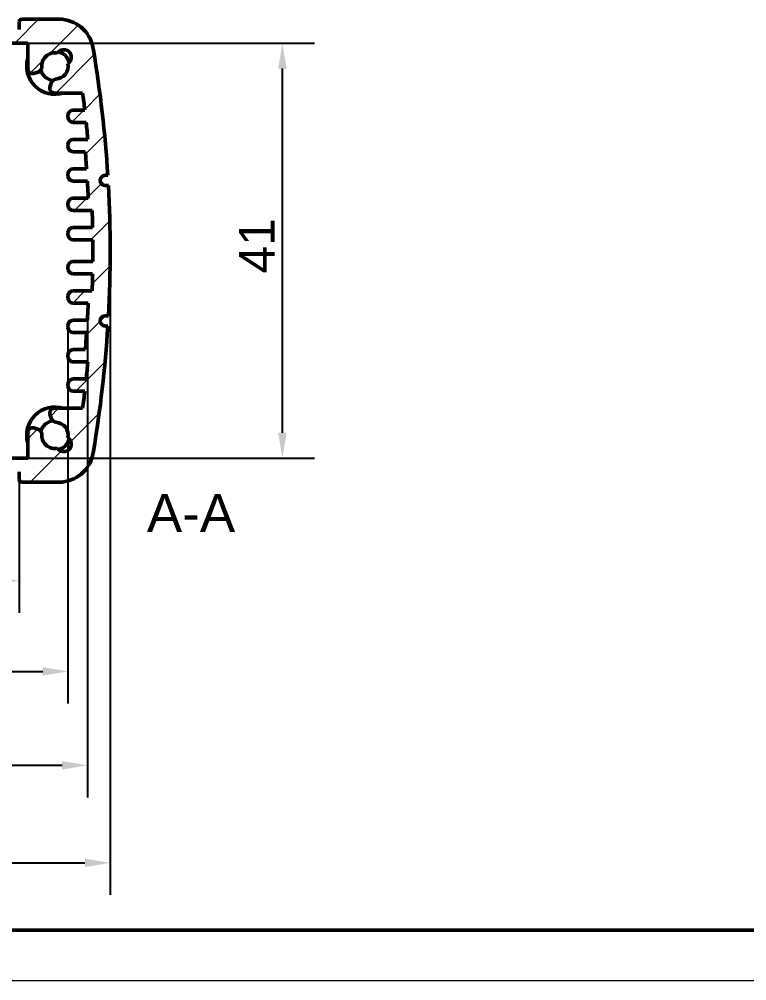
# Model space of a CAD drawing. Header units: millimetres. Extents: x 0 to 420, y 0 to 297.
# Drawn here: x 124.5 to 196.5, y 0 to 95 of the extents above; entities that cross this region are included whole.
import ezdxf

# ---------------------------------------------------------------- set-up
doc = ezdxf.new("R2010")
doc.units = ezdxf.units.MM
doc.layers.get('0').update_dxf_attribs({"lineweight": 25})
for name, color, linetype, lineweight in [('Geometria schizzo(ISO)', 7, 'Continuous', 50), ('Quote(ISO)', 7, 'Continuous', 25), ('Simboli(ISO)', 7, 'Continuous', 25), ('Spigoli visibili(ISO)', 7, 'Continuous', 50), ('Tratteggio', 3, 'Continuous', 9)]:
    doc.layers.add(name, color=color, linetype=linetype, lineweight=lineweight)
doc.styles.add('DEFAULT-ISO~0', font='ARIAL.TTF')
doc.styles.add('Tabella-ISOTesto caratteri grandi', font='ARIAL.TTF')
doc.dimstyles.new('DEFAULT-ISO-Metodo 1b', dxfattribs={"dimtxt": 3.5, "dimasz": 2.5, "dimexe": 3.175, "dimexo": 0, "dimgap": 0.762, "dimtad": 1, "dimtoh": 1, "dimrnd": 1e-08, "dimtxsty": 'DEFAULT-ISO~0', "dimcen": 0.09, "dimdle": 10, "dimclrd": 2, "dimclre": 2, "dimclrt": 6, "dimazin": 2, "dimtfac": 0.7142857142857143, "dimtmove": 0, "dimatfit": 3, "dimfxl": 0, "dimtolj": 1, "dimlwd": 25, "dimlwe": 25, "dimarcsym": 0})

# ---------------------------------------------------------------- blocks, each defined once
blk = doc.blocks.new('*D12')
at = {"layer": 'Defpoints', "color": 0, "linetype": 'Continuous'}
for p in [(29.869918225641, 65.27069858763417), (131.2677304963117, 65.27069858763414), (131.2677304963117, 21.29152021403229)]:
    blk.add_point(p, dxfattribs=at)
at = {"layer": 'Quote(ISO)', "color": 2, "linetype": 'Continuous', "lineweight": 25}
for p, q in [((29.869918225641, 65.27069858763417), (29.869918225641, 18.11652021403229)), ((131.2677304963117, 65.27069858763414), (131.2677304963117, 18.11652021403229)), ((32.369918225641, 21.29152021403229), (128.7677304963117, 21.29152021403229))]:
    blk.add_line(p, q, dxfattribs=at)
at = {"layer": 'Quote(ISO)', "color": 2, "linetype": 'Continuous'}
for points in [[(32.369918225641, 21.70818688069896), (32.369918225641, 20.87485354736562), (29.869918225641, 21.29152021403229)], [(128.7677304963117, 21.70818688069896), (128.7677304963117, 20.87485354736562), (131.2677304963117, 21.29152021403229)]]:
    blk.add_solid(points, dxfattribs=at)
at = {"layer": 'Quote(ISO)', "color": 6, "linetype": 'Continuous', "lineweight": 25, "insert": (74.835365970799, 26.26020507078536), "char_height": 3.5, "attachment_point": 1, "style": 'DEFAULT-ISO~0'}
blk.add_mtext('\\A1;101,4', dxfattribs=at)
blk = doc.blocks.new('*D13')
at = {"layer": 'Defpoints', "color": 0, "linetype": 'Continuous'}
for p in [(27.61838892391161, 72.15091791852721), (133.5192597980411, 72.15091791852718), (133.5192597980411, 11.65336165623657)]:
    blk.add_point(p, dxfattribs=at)
at = {"layer": 'Quote(ISO)', "color": 2, "linetype": 'Continuous', "lineweight": 25}
for p, q in [((27.61838892391161, 72.15091791852721), (27.61838892391161, 8.478361656236572)), ((133.5192597980411, 72.15091791852718), (133.5192597980411, 8.478361656236572)), ((30.11838892391161, 11.65336165623657), (131.0192597980411, 11.65336165623657))]:
    blk.add_line(p, q, dxfattribs=at)
at = {"layer": 'Quote(ISO)', "color": 2, "linetype": 'Continuous'}
for points in [[(30.11838892391161, 12.07002832290324), (30.11838892391161, 11.2366949895699), (27.61838892391161, 11.65336165623657)], [(131.0192597980411, 12.07002832290324), (131.0192597980411, 11.2366949895699), (133.5192597980411, 11.65336165623657)]]:
    blk.add_solid(points, dxfattribs=at)
at = {"layer": 'Quote(ISO)', "color": 6, "linetype": 'Continuous', "lineweight": 25, "insert": (76.86827865838427, 15.98937257028841), "char_height": 3.5, "attachment_point": 1, "style": 'DEFAULT-ISO~0'}
blk.add_mtext('\\A1;106', dxfattribs=at)
blk = doc.blocks.new('*D14')
at = {"layer": 'Defpoints', "color": 0, "linetype": 'Continuous'}
for p in [(31.78333689448501, 64.57069858763424), (129.3543118274677, 64.5706985876342), (129.3543118274677, 30.57069858763424)]:
    blk.add_point(p, dxfattribs=at)
at = {"layer": 'Quote(ISO)', "color": 2, "linetype": 'Continuous', "lineweight": 25}
for p, q in [((31.78333689448501, 64.57069858763424), (31.78333689448501, 27.39569858763424)), ((129.3543118274677, 64.5706985876342), (129.3543118274677, 27.39569858763424)), ((34.283336894485, 30.57069858763424), (126.8543118274677, 30.57069858763424))]:
    blk.add_line(p, q, dxfattribs=at)
at = {"layer": 'Quote(ISO)', "color": 2, "linetype": 'Continuous'}
for points in [[(34.283336894485, 30.9873652543009), (34.283336894485, 30.15403192096757), (31.78333689448501, 30.57069858763424)], [(126.8543118274677, 30.9873652543009), (126.8543118274677, 30.15403192096757), (129.3543118274677, 30.57069858763424)]]:
    blk.add_solid(points, dxfattribs=at)
at = {"layer": 'Quote(ISO)', "color": 6, "linetype": 'Continuous', "lineweight": 25, "insert": (74.66346965429149, 35.5393834443873), "char_height": 3.5, "attachment_point": 1, "style": 'DEFAULT-ISO~0'}
blk.add_mtext('\\A1;97,57', dxfattribs=at)
blk = doc.blocks.new('*D15')
at = {"layer": 'Defpoints', "color": 0, "linetype": 'Continuous'}
for p in [(36.60513067831259, 49.53041791852744), (124.5325180436401, 49.53041791852741), (124.5325180436401, 39.53041791852744)]:
    blk.add_point(p, dxfattribs=at)
at = {"layer": 'Quote(ISO)', "color": 2, "linetype": 'Continuous', "lineweight": 25}
for p, q in [((36.60513067831259, 49.53041791852744), (36.60513067831259, 36.35541791852744)), ((124.5325180436401, 49.53041791852741), (124.5325180436401, 36.35541791852744)), ((39.10513067831259, 39.53041791852744), (122.0325180436401, 39.53041791852744))]:
    blk.add_line(p, q, dxfattribs=at)
at = {"layer": 'Quote(ISO)', "color": 2, "linetype": 'Continuous'}
for points in [[(39.10513067831259, 39.9470845851941), (39.10513067831259, 39.11375125186078), (36.60513067831259, 39.53041791852744)], [(122.0325180436401, 39.9470845851941), (122.0325180436401, 39.11375125186078), (124.5325180436401, 39.53041791852744)]]:
    blk.add_solid(points, dxfattribs=at)
at = {"layer": 'Quote(ISO)', "color": 6, "linetype": 'Continuous', "lineweight": 25, "insert": (74.66108220545111, 44.49910277528051), "char_height": 3.5, "attachment_point": 1, "style": 'DEFAULT-ISO~0'}
blk.add_mtext('\\A1;87,93', dxfattribs=at)
blk = doc.blocks.new('*D18')
at = {"layer": 'Defpoints', "color": 0, "linetype": 'Continuous'}
for p in [(125.3859050355717, 92.65152758396863), (150.5525595457821, 92.65152758396863), (125.3859050355717, 51.65030825308575)]:
    blk.add_point(p, dxfattribs=at)
at = {"layer": 'Quote(ISO)', "color": 2, "linetype": 'Continuous', "lineweight": 25}
for p, q in [((125.3859050355717, 92.65152758396863), (153.7275595457822, 92.65152758396863)), ((150.5525595457821, 54.15030825308575), (150.5525595457821, 90.15152758396863)), ((125.3859050355717, 51.65030825308575), (153.7275595457821, 51.65030825308575))]:
    blk.add_line(p, q, dxfattribs=at)
at = {"layer": 'Quote(ISO)', "color": 2, "linetype": 'Continuous'}
for points in [[(150.1358928791155, 90.15152758396863), (150.9692262124488, 90.15152758396863), (150.5525595457821, 92.65152758396863)], [(150.1358928791155, 54.15030825308575), (150.9692262124488, 54.15030825308575), (150.5525595457821, 51.65030825308575)]]:
    blk.add_solid(points, dxfattribs=at)
at = {"layer": 'Quote(ISO)', "color": 6, "linetype": 'Continuous', "lineweight": 25, "insert": (146.2762348527398, 69.91149090624884), "char_height": 3.5, "attachment_point": 1, "rotation": 90, "style": 'DEFAULT-ISO~0'}
blk.add_mtext('\\A1;41', dxfattribs=at)
blk = doc.blocks.new('Bordi A3')
at = {"layer": 'Geometria schizzo(ISO)'}
blk.add_line((414.9999999999999, 5), (4.999999999999929, 5.00000000000005), dxfattribs=at)
at = {"layer": 'Geometria schizzo(ISO)', "color": 4, "lineweight": 18, "true_color": 0x00ffff}
blk.add_line((420, 0), (0, 0), dxfattribs=at)

msp = doc.modelspace()

# ---------------------------------------------------------------- hatches: boundary and pattern name
at = {"layer": 'Tratteggio'}
h = msp.add_hatch(dxfattribs=at)
h.set_pattern_fill('ANSI31', color=256, scale=25.4, style=0)
h.set_pattern_definition([(45, (0, 0), (-2.245064030267288, 2.245064030267288), [])])
edge = h.paths.add_edge_path()
edge.add_ellipse((128.4283275412144, 91.57010751340395), major_axis=(3.44181859459857, 0.396567401553802), ratio=1, start_angle=9.180177363315574e-15, end_angle=77.69150568601451)
edge.add_ellipse((128.6059040652969, 91.52141791852617), major_axis=(0.1686820664888877, 3.495932831226952), ratio=1, start_angle=0, end_angle=2.762433106702122)
edge.add_line((128.6059040652969, 95.02141791852696), (124.7825180436401, 95.02141791852696))
edge.add_ellipse((124.7825180436401, 94.77141791852699), major_axis=(1.77635683940025e-14, 0.2499999999999871), ratio=1, start_angle=0, end_angle=90.00000000000713)
edge.add_line((124.5325180436401, 94.77141791852696), (124.53251804364, 94.02141791852675))
edge.add_line((124.53251804364, 94.02141791852674), (36.6051306783127, 94.02141791852674))
edge.add_line((36.60513067831269, 94.02141791852674), (36.60513067831258, 94.77141791852695))
edge.add_ellipse((36.35513067831258, 94.77141791852696), major_axis=(0.2500000000000013, 5.551115123125783e-16), ratio=1, start_angle=0, end_angle=89.9999999999999)
edge.add_line((36.35513067831258, 95.02141791852696), (32.53174465665579, 95.02141791852696))
edge.add_ellipse((32.53174465665579, 91.5214179185271), major_axis=(4.440892098500626e-15, 3.499999999999859), ratio=1, start_angle=7.269839271916901e-14, end_angle=2.762433106703224)
edge.add_ellipse((32.70932118073829, 91.57010751340397), major_axis=(-0.346258590571369, 3.44724323634916), ratio=1, start_angle=0, end_angle=77.69150568601513)
edge.add_ellipse((147.4960572340303, 72.15091791852615), major_axis=(-118.2285546478906, 19.81575699643163), ratio=1, start_angle=0, end_angle=5.953663014402186)
edge.add_line((27.84984282240739, 79.59663725508753), (28.09982917304721, 79.59663725508736))
edge.add_ellipse((28.09982917304708, 79.09663725508734), major_axis=(1.260103132949553e-13, 0.5000000000000004), ratio=1, start_angle=180.0000000000002, end_angle=360.0000000000002, ccw=False)
edge.add_line((28.09982917304696, 78.59663725508736), (27.79180475440816, 78.59663725508736))
edge.add_ellipse((147.4960572340277, 72.15091791852721), major_axis=(-119.7042524796196, 6.445719336560142), ratio=1, start_angle=0, end_angle=6.164462581580701)
edge.add_line((27.79180475440813, 65.70519858196707), (28.09982917304709, 65.70519858196704))
edge.add_ellipse((28.09982917304709, 65.20519858196705), major_axis=(-1.595945597898663e-15, 0.4999999999999982), ratio=1, start_angle=179.9999999999998, end_angle=359.9999999999998, ccw=False)
edge.add_line((28.09982917304709, 64.70519858196704), (27.84984282240741, 64.70519858196693))
edge.add_ellipse((147.4960572340193, 72.1509179185265), major_axis=(-119.6462144116119, -7.445719336559575), ratio=1, start_angle=0, end_angle=5.953663014402736)
edge.add_ellipse((32.70932118073827, 52.73172832365042), major_axis=(-3.441818594598545, -0.3965674015537779), ratio=1, start_angle=0, end_angle=77.69150568601539)
edge.add_ellipse((32.53174465665556, 52.78041791852216), major_axis=(-0.1686820664886458, -3.495932831220898), ratio=1, start_angle=0, end_angle=2.762433106706753)
edge.add_line((32.53174465665577, 49.28041791852745), (36.35513067831258, 49.28041791852743))
edge.add_ellipse((36.35513067831258, 49.53041791852744), major_axis=(1.221245327087672e-14, -0.2500000000000124), ratio=1, start_angle=0, end_angle=89.99999999999517)
edge.add_line((36.60513067831259, 49.53041791852744), (36.6051306783127, 50.28041791852765))
edge.add_line((36.60513067831269, 50.28041791852765), (124.53251804364, 50.28041791852762))
edge.add_line((124.53251804364, 50.28041791852761), (124.5325180436401, 49.5304179185274))
edge.add_ellipse((124.7825180436401, 49.53041791852741), major_axis=(-0.2500000000000036, 0), ratio=1, start_angle=0, end_angle=90)
edge.add_line((124.7825180436401, 49.28041791852741), (128.6059040652969, 49.28041791852741))
edge.add_ellipse((128.6059040652971, 52.78041791852246), major_axis=(-2.1316282072803e-13, -3.499999999995049), ratio=1, start_angle=0, end_angle=2.7624331067068)
edge.add_ellipse((128.4283275412145, 52.73172832365033), major_axis=(0.3462585905713134, -3.447243236349103), ratio=1, start_angle=0, end_angle=77.6915056860167)
edge.add_ellipse((13.64159148791853, 72.15091791852817), major_axis=(118.2285546478945, -19.8157569964316), ratio=1, start_angle=0, end_angle=5.953663014402003)
edge.add_line((133.2878058995453, 64.70519858196684), (133.0378195489055, 64.70519858196701))
edge.add_ellipse((133.0378195489056, 65.20519858196701), major_axis=(-1.06581410364015e-13, -0.5000000000000027), ratio=1, start_angle=180, end_angle=360, ccw=False)
edge.add_line((133.0378195489057, 65.70519858196703), (133.3458439675445, 65.70519858196701))
edge.add_ellipse((13.64159148792591, 72.15091791852717), major_axis=(119.7042524796186, -6.445719336560174), ratio=1, start_angle=0, end_angle=6.164462581580716)
edge.add_line((133.3458439675445, 78.59663725508719), (133.0378195489056, 78.59663725508736))
edge.add_ellipse((133.0378195489056, 79.09663725508734), major_axis=(1.77635683940025e-14, -0.499999999999996), ratio=1, start_angle=180, end_angle=360, ccw=False)
edge.add_line((133.0378195489056, 79.59663725508734), (133.2878058995453, 79.59663725508747))
edge.add_ellipse((13.64159148793849, 72.15091791852794), major_axis=(119.6462144116068, 7.445719336559524), ratio=1, start_angle=0, end_angle=5.953663014403019)
edge = h.paths.add_edge_path(flags=0)
edge.add_line((129.8543118274686, 84.83113724940696), (131.1476996020118, 84.83113724940696))
edge.add_ellipse((13.67795545625183, 72.38102758399504), major_axis=(117.4697441457599, 12.45010966541193), ratio=1, start_angle=359.1714323522202, end_angle=360, ccw=False)
edge.add_line((131.3154544203676, 83.13113724942333), (129.8543118274678, 83.13113724942252))
edge.add_ellipse((129.8543118274678, 82.63113724942251), major_axis=(-1.77635683940025e-14, 0.5000000000000226), ratio=1, start_angle=0, end_angle=89.99999999991807)
edge.add_line((129.3543118274678, 82.6311372494232), (129.3543118274678, 82.43113724942316))
edge.add_ellipse((129.8543118274678, 82.43113724942317), major_axis=(-0.5000000000000071, -4.440892098500626e-15), ratio=1, start_angle=0, end_angle=90.0000000000056)
edge.add_line((129.8543118274678, 81.93113724942316), (131.0677955528823, 81.93113724942316))
edge.add_ellipse((13.67795545600583, 72.38102758396957), major_axis=(117.3898400968765, 9.550109665453595), ratio=1, start_angle=359.1707211506601, end_angle=360, ccw=False)
edge.add_line((131.1937200615804, 80.23113724942009), (129.8543118274677, 80.23113724942017))
edge.add_ellipse((129.8543118274677, 79.73113724942013), major_axis=(-3.552713678800501e-14, 0.5000000000000338), ratio=1, start_angle=0, end_angle=89.99999999999338)
edge.add_line((129.3543118274677, 79.73113724942016), (129.3543118274677, 79.53113724942023))
edge.add_ellipse((129.8543118274677, 79.53113724942023), major_axis=(-0.5000000000000071, -8.881784197001252e-15), ratio=1, start_angle=0, end_angle=90.00000000000509)
edge.add_line((129.8543118274677, 79.03113724942023), (131.2677304963116, 79.03113724942023))
edge.add_ellipse((13.67795545636813, 72.38102758397875), major_axis=(117.5897750399435, 6.650109665441468), ratio=1, start_angle=359.1719822013086, end_angle=360, ccw=False)
edge.add_line((131.3515530337651, 77.33113724940691), (129.8543118274678, 77.33113724940708))
edge.add_ellipse((129.8543118274678, 76.83113724940705), major_axis=(-1.77635683940025e-14, 0.5000000000000271), ratio=1, start_angle=0, end_angle=89.99999999999568)
edge.add_line((129.3543118274678, 76.83113724940708), (129.3543118274678, 76.63113724940703))
edge.add_ellipse((129.8543118274678, 76.63113724940702), major_axis=(-0.5000000000000071, 8.881784197001252e-15), ratio=1, start_angle=0, end_angle=90.00000000000509)
edge.add_line((129.8543118274678, 76.13113724940702), (131.7460828143517, 76.13113724940703))
edge.add_ellipse((13.67795545647565, 72.38102758396036), major_axis=(118.068127357876, 3.75010966544668), ratio=1, start_angle=359.1751887033021, end_angle=360, ccw=False)
edge.add_line((131.7878325652856, 74.43113724939245), (129.8543118274681, 74.43113724939134))
edge.add_ellipse((129.8543118274681, 73.93113724939134), major_axis=(1.77635683940025e-14, 0.4999999999999938), ratio=1, start_angle=0, end_angle=89.99999999999032)
edge.add_line((129.3543118274681, 73.93113724939144), (129.3543118274681, 73.7311372493914))
edge.add_ellipse((129.8543118274681, 73.73113724939138), major_axis=(-0.4999999999999893, 1.77635683940025e-14), ratio=1, start_angle=0, end_angle=89.99999999999594)
edge.add_line((129.854311827468, 73.2311372493914), (131.8025648054814, 73.2311372493914))
edge.add_ellipse((13.67795545822412, 72.3810275839517), major_axis=(118.1246093472573, 0.85010966543968), ratio=1, start_angle=359.4760546934447, end_angle=360, ccw=False)
edge.add_ellipse((13.67795545567704, 71.92080825311129), major_axis=(118.1274441864763, 0.2301096654158919), ratio=1, start_angle=359.47605469345797, end_angle=359.99999999999994, ccw=False)
edge.add_line((131.8025648054814, 71.07069858766685), (129.854311827468, 71.07069858766297))
edge.add_ellipse((129.8543118274681, 70.57069858766295), major_axis=(-8.881784197001252e-14, 0.5000000000000293), ratio=1, start_angle=2.035554996136532e-12, end_angle=89.99999999998728)
edge.add_line((129.3543118274681, 70.57069858766297), (129.3543118274681, 70.37069858766293))
edge.add_ellipse((129.8543118274681, 70.37069858766303), major_axis=(-0.4999999999999893, -1.021405182655144e-13), ratio=1, start_angle=0, end_angle=89.99999999999032)
edge.add_line((129.8543118274681, 69.87069858766304), (131.7878325652857, 69.87069858766303))
edge.add_ellipse((13.67795545647937, 71.92080825309392), major_axis=(118.1098771088064, -2.050109665430898), ratio=1, start_angle=359.1751887033026, end_angle=360, ccw=False)
edge.add_line((131.7460828143518, 68.17069858764941), (129.8543118274678, 68.17069858764734))
edge.add_ellipse((129.8543118274678, 67.67069858764731), major_axis=(1.77635683940025e-14, 0.500000000000016), ratio=1, start_angle=0, end_angle=90)
edge.add_line((129.3543118274678, 67.67069858764734), (129.3543118274678, 67.47069858764729))
edge.add_ellipse((129.8543118274678, 67.4706985876473), major_axis=(-0.5000000000000249, -2.220446049250313e-14), ratio=1, start_angle=0, end_angle=89.99999999999542)
edge.add_line((129.8543118274678, 66.97069858764729), (131.3515530337651, 66.97069858764729))
edge.add_ellipse((13.6779554560275, 71.92080825309364), major_axis=(117.6735975777376, -4.950109665446361), ratio=1, start_angle=359.1719822013117, end_angle=360, ccw=False)
edge.add_line((131.2677304963117, 65.27069858763537), (129.8543118274677, 65.27069858763413))
edge.add_ellipse((129.8543118274677, 64.77069858763413), major_axis=(5.329070518200751e-14, 0.5000000000000071), ratio=1, start_angle=0, end_angle=90.00000000000509)
edge.add_line((129.3543118274677, 64.77069858763414), (129.3543118274677, 64.57069858763421))
edge.add_ellipse((129.8543118274677, 64.57069858763423), major_axis=(-0.5000000000000249, -2.220446049250313e-14), ratio=1, start_angle=0, end_angle=89.99999999999542)
edge.add_line((129.8543118274677, 64.0706985876342), (131.1937200615804, 64.07069858763408))
edge.add_ellipse((13.67795545634545, 71.92080825306086), major_axis=(117.5157646052349, -7.850109665426768), ratio=1, start_angle=359.1707211506579, end_angle=360, ccw=False)
edge.add_line((131.0677955528823, 62.37069858763142), (129.8543118274678, 62.3706985876312))
edge.add_ellipse((129.8543118274678, 61.87069858763118), major_axis=(5.329070518200751e-14, 0.5000000000000071), ratio=1, start_angle=0, end_angle=90.00000000000509)
edge.add_line((129.3543118274678, 61.8706985876312), (129.3543118274678, 61.67069858763116))
edge.add_ellipse((129.8543118274678, 61.67069858763183), major_axis=(-0.4999999999999893, -6.750155989720951e-13), ratio=1, start_angle=0, end_angle=89.99999999992468)
edge.add_line((129.8543118274678, 61.17069858763184), (131.3154544203677, 61.17069858763194))
edge.add_ellipse((13.67795545624844, 71.92080825305968), major_axis=(117.6374989641192, -10.75010966542774), ratio=1, start_angle=359.1714323522202, end_angle=360, ccw=False)
edge.add_line((131.1476996020118, 59.47069858764826), (129.8543118274686, 59.47069858764739))
edge.add_ellipse((129.8543118274687, 58.97069858764738), major_axis=(-8.881784197001252e-14, 0.5000000000000115), ratio=1, start_angle=0, end_angle=89.99999999998829)
edge.add_line((129.3543118274687, 58.97069858764739), (129.3543118274687, 58.77069858764746))
edge.add_ellipse((129.8543118274687, 58.77069858764748), major_axis=(-0.5000000000000249, -2.220446049250313e-14), ratio=1, start_angle=0, end_angle=89.99999999999542)
edge.add_line((129.8543118274687, 58.27069858764745), (131.0143118274688, 58.27069858764734))
edge.add_ellipse((13.67795545590937, 71.92080825311002), major_axis=(117.3363563715594, -13.65010966546268), ratio=1, start_angle=359.1692610627088, end_angle=360, ccw=False)
edge.add_line((130.8040707639355, 56.57091791852703), (128.0688243610026, 56.57091791852702))
edge.add_ellipse((128.0688243609762, 53.90091791855554), major_axis=(2.639666263348772e-11, 2.66999999997148), ratio=1, start_angle=0, end_angle=0.7556584004839295)
edge.add_ellipse((128.040205652862, 56.07072919362583), major_axis=(-0.006594172382605734, 0.4999565149996287), ratio=1, start_angle=0, end_angle=111.3495610313259)
edge.add_line((127.5769584756618, 55.88257486118557), (127.7288798388007, 55.50853541326272))
edge.add_ellipse((128.1921270160017, 55.69668974570259), major_axis=(-0.4632471772010938, -0.1881543324398783), ratio=1, start_angle=0, end_angle=63.96685913569316)
edge.add_ellipse((128.0688243610025, 53.90091791852834), major_axis=(0.08905191749873254, 1.296946319625425), ratio=1, start_angle=263.2791344119611, end_angle=360, ccw=False)
edge.add_ellipse((128.9342584143033, 53.03410764810542), major_axis=(0.4121778138367915, 0.6265855486529226), ratio=1, start_angle=156.9376493065964, end_angle=360.0000000000007, ccw=False)
edge.add_ellipse((128.0685456739098, 53.90091791852717), major_axis=(0.2410225518916141, -1.281855049198182), ratio=1, start_angle=253.1427161507787, end_angle=360.0000000000008, ccw=False)
edge.add_ellipse((126.2730525337661, 54.00772492896921), major_axis=(0.4988255075481619, 0.03425073749951935), ratio=1, start_angle=0, end_angle=63.96685913566598)
edge.add_line((126.4612068662068, 54.47097210616919), (126.0871674182839, 54.62289346930805))
edge.add_ellipse((125.8990130858429, 54.15964629210785), major_axis=(0.1881543324409663, 0.4632471772002145), ratio=1, start_angle=3.975693351827228e-15, end_angle=111.3495610314025)
edge.add_ellipse((128.0688243609731, 53.90091791852731), major_axis=(-2.669767790130138, 0.2653225459631426), ratio=1, start_angle=0, end_angle=5.675441055498864)
edge.add_line((125.3859050355717, 53.9009179185286), (125.3859050355717, 51.65030825308576))
edge.add_line((125.3859050355717, 51.65030825308575), (35.75174368638105, 51.65030825308578))
edge.add_line((35.75174368638103, 51.65030825308578), (35.75174368638103, 53.90091791852863))
edge.add_ellipse((33.06882436097603, 53.9009179185272), major_axis=(2.682919325405004, 1.429967255717202e-12), ratio=1, start_angle=0, end_angle=5.675441055491202)
edge.add_ellipse((35.23863563610978, 54.15964629210789), major_axis=(0.4999565149999152, 0.006594172382587971), ratio=1, start_angle=0, end_angle=111.3495610314047)
edge.add_line((35.0504813036688, 54.6228934693081), (34.67644185574586, 54.47097210616923))
edge.add_ellipse((34.86459618818658, 54.0077249289692), major_axis=(-0.1881543324407143, 0.4632471772000191), ratio=1, start_angle=0, end_angle=63.96685913565882)
edge.add_ellipse((33.06910304804283, 53.90091791852722), major_axis=(1.296667632595536, 0.1410577479415576), ratio=1, start_angle=253.1427161507806, end_angle=360, ccw=False)
edge.add_ellipse((32.20339030764946, 53.03410764810545), major_axis=(0.6246901885017894, -0.41504477877643), ratio=1, start_angle=156.9376493065972, end_angle=359.9999999999999, ccw=False)
edge.add_ellipse((33.06882436095013, 53.90091791852839), major_axis=(-1.277611867137497, -0.2402247217700194), ratio=1, start_angle=263.27913441195767, end_angle=360.0000000000002, ccw=False)
edge.add_ellipse((32.94552170595094, 55.69668974570264), major_axis=(0.03425073750050413, -0.4988255075488459), ratio=1, start_angle=1.267252255893866e-13, end_angle=63.96685913569315)
edge.add_line((33.40876888315205, 55.50853541326276), (33.5606902462909, 55.88257486118562))
edge.add_ellipse((33.09744306909071, 56.07072919362587), major_axis=(0.46324717720019, -0.1881543324402513), ratio=1, start_angle=0, end_angle=111.3495610313262)
edge.add_ellipse((33.06882436097652, 53.90091791855692), major_axis=(0.03521288049679108, 2.669767790068578), ratio=1, start_angle=0, end_angle=0.7556584004840822)
edge.add_line((33.06882436095013, 56.57091791852706), (30.33357795801717, 56.57091791852706))
edge.add_ellipse((147.4596932657925, 71.92080825307912), major_axis=(-117.1261153077753, -15.34989033455205), ratio=1, start_angle=359.16926106270745, end_angle=360, ccw=False)
edge.add_line((30.12333689448398, 58.27069858764642), (31.28333689448397, 58.27069858764749))
edge.add_ellipse((31.28333689448397, 58.77069858764749), major_axis=(-3.33066907387547e-15, -0.4999999999999982), ratio=1, start_angle=0, end_angle=90.00000000000092)
edge.add_line((31.78333689448397, 58.77069858764749), (31.78333689448397, 58.97069858764742))
edge.add_ellipse((31.28333689448398, 58.97069858764742), major_axis=(0.4999999999999993, 4.440892098500626e-15), ratio=1, start_angle=0, end_angle=89.99999999998931)
edge.add_line((31.28333689448407, 59.47069858764742), (29.98994911994094, 59.47069858764743))
edge.add_ellipse((147.4596932659638, 71.92080825308526), major_axis=(-117.4697441460228, -12.45010966543783), ratio=1, start_angle=359.1714323522216, end_angle=360, ccw=False)
edge.add_line((29.82219430158498, 61.17069858763216), (31.28333689448489, 61.17069858763186))
edge.add_ellipse((31.28333689448489, 61.67069858763186), major_axis=(1.110223024625157e-15, -0.5000000000000027), ratio=1, start_angle=0, end_angle=89.99999999992204)
edge.add_line((31.7833368944849, 61.67069858763119), (31.7833368944849, 61.87069858763124))
edge.add_ellipse((31.28333689448492, 61.87069858763124), major_axis=(0.4999999999999993, 0), ratio=1, start_angle=0, end_angle=90.0000000000061)
edge.add_line((31.28333689448486, 62.37069858763124), (30.06985316907038, 62.37069858763124))
edge.add_ellipse((147.4596932662663, 71.9208082531087), major_axis=(-117.389840097196, -9.550109665477468), ratio=1, start_angle=359.17072115066276, end_angle=360, ccw=False)
edge.add_line((29.94392866037233, 64.07069858763353), (31.283336894485, 64.07069858763423))
edge.add_ellipse((31.28333689448501, 64.57069858763423), major_axis=(-7.771561172376096e-15, -0.4999999999999938), ratio=1, start_angle=0, end_angle=90.00000000000244)
edge.add_line((31.783336894485, 64.57069858763424), (31.78333689448501, 64.77069858763417))
edge.add_ellipse((31.28333689448502, 64.77069858763417), major_axis=(0.4999999999999993, 0), ratio=1, start_angle=0, end_angle=90.0000000000061)
edge.add_line((31.28333689448497, 65.27069858763417), (29.86991822564104, 65.27069858763417))
edge.add_ellipse((147.4596932653068, 71.92080825306299), major_axis=(-117.5897750396658, -6.650109665428813), ratio=1, start_angle=359.17198220130643, end_angle=360, ccw=False)
edge.add_line((29.78609568818756, 66.970698587648), (31.2833368944849, 66.97069858764732))
edge.add_ellipse((31.2833368944849, 67.47069858764732), major_axis=(-3.33066907387547e-15, -0.4999999999999982), ratio=1, start_angle=3.816665617756234e-13, end_angle=90.0000000000009)
edge.add_line((31.7833368944849, 67.47069858764732), (31.7833368944849, 67.67069858764737))
edge.add_ellipse((31.28333689448492, 67.67069858764738), major_axis=(0.4999999999999949, -4.440892098500626e-15), ratio=1, start_angle=0, end_angle=90.0000000000056)
edge.add_line((31.28333689448487, 68.17069858764738), (29.39156590760103, 68.17069858764738))
edge.add_ellipse((147.4596932651772, 71.92080825308629), major_axis=(-118.0681273575761, -3.750109665438927), ratio=1, start_angle=359.1751887032999, end_angle=360, ccw=False)
edge.add_line((29.34981615666703, 69.87069858766219), (31.28333689448462, 69.87069858766307))
edge.add_ellipse((31.28333689448462, 70.37069858766306), major_axis=(-7.216449660063518e-15, -0.4999999999999893), ratio=1, start_angle=0, end_angle=89.99999999998961)
edge.add_line((31.78333689448461, 70.37069858766296), (31.78333689448462, 70.570698587663))
edge.add_ellipse((31.28333689448461, 70.57069858766302), major_axis=(0.4999999999999954, -1.332267629550187e-14), ratio=1, start_angle=0, end_angle=89.99999999999442)
edge.add_line((31.28333689448468, 71.07069858766302), (29.33508391647128, 71.07069858766302))
edge.add_ellipse((147.4596932649536, 71.9208082531083), major_axis=(-118.1246093484824, -0.8501096654452844), ratio=1, start_angle=359.476054693451, end_angle=360, ccw=False)
edge.add_ellipse((147.4596932654678, 72.38102758394487), major_axis=(-118.1274441856684, -0.2301096654176815), ratio=1, start_angle=359.4760546934531, end_angle=360.00000000000074, ccw=False)
edge.add_line((29.33508391647128, 73.23113724939014), (31.28333689448468, 73.23113724939138))
edge.add_ellipse((31.28333689448461, 73.73113724939138), major_axis=(6.661338147750939e-14, -0.4999999999999938), ratio=1, start_angle=5.08888749034168e-13, end_angle=89.99999999999389)
edge.add_line((31.7833368944846, 73.7311372493914), (31.78333689448461, 73.93113724939144))
edge.add_ellipse((31.28333689448461, 73.93113724939134), major_axis=(0.4999999999999927, 9.769962616701379e-14), ratio=1, start_angle=0, end_angle=89.99999999998981)
edge.add_line((31.28333689448461, 74.43113724939133), (29.34981615666699, 74.43113724939133))
edge.add_ellipse((147.4596932653312, 72.38102758396337), major_axis=(-118.1098771086642, 2.050109665427962), ratio=1, start_angle=359.1751887033008, end_angle=360, ccw=False)
edge.add_line((29.39156590760103, 76.13113724940655), (31.28333689448487, 76.13113724940703))
edge.add_ellipse((31.28333689448491, 76.63113724940702), major_axis=(-3.497202527569243e-14, -0.5000000000000004), ratio=1, start_angle=0, end_angle=90.00000000000402)
edge.add_line((31.7833368944849, 76.63113724940702), (31.7833368944849, 76.83113724940706))
edge.add_ellipse((31.28333689448489, 76.83113724940708), major_axis=(0.500000000000001, -6.661338147750942e-15), ratio=1, start_angle=0, end_angle=90.00000000000077)
edge.add_line((31.28333689448489, 77.33113724940708), (29.7860956881876, 77.33113724940708))
edge.add_ellipse((147.4596932657849, 72.38102758396721), major_axis=(-117.6735975775972, 4.950109665439864), ratio=1, start_angle=359.17198220131036, end_angle=360, ccw=False)
edge.add_line((29.86991822564102, 79.03113724941967), (31.28333689448496, 79.03113724942023))
edge.add_ellipse((31.28333689448501, 79.53113724942023), major_axis=(-5.273559366969494e-14, -0.5000000000000004), ratio=1, start_angle=0, end_angle=90.00000000000607)
edge.add_line((31.78333689448501, 79.53113724942023), (31.783336894485, 79.73113724942016))
edge.add_ellipse((31.283336894485, 79.73113724942017), major_axis=(0.4999999999999993, -1.332267629550188e-14), ratio=1, start_angle=0, end_angle=89.99999999999847)
edge.add_line((31.28333689448501, 80.23113724942016), (29.94392866037229, 80.23113724942027))
edge.add_ellipse((147.45969326569, 72.38102758398782), major_axis=(-117.5157646053177, 7.850109665432467), ratio=1, start_angle=359.1707211506584, end_angle=360, ccw=False)
edge.add_line((30.06985316907041, 81.93113724942324), (31.28333689448485, 81.93113724942316))
edge.add_ellipse((31.28333689448491, 82.43113724942316), major_axis=(-5.384581669432009e-14, -0.4999999999999982), ratio=1, start_angle=6.361109362927056e-14, end_angle=90.00000000000642)
edge.add_line((31.7833368944849, 82.43113724942317), (31.7833368944849, 82.63113724942322))
edge.add_ellipse((31.28333689448489, 82.63113724942252), major_axis=(0.5000000000000004, 6.750155989720952e-13), ratio=1, start_angle=0, end_angle=89.99999999992265)
edge.add_line((31.28333689448489, 83.13113724942254), (29.822194301585, 83.13113724942242))
edge.add_ellipse((147.4596932658938, 72.38102758397613), major_axis=(-117.6374989643088, 10.75010966544629), ratio=1, start_angle=359.1714323522216, end_angle=360, ccw=False)
edge.add_line((29.98994911994085, 84.83113724940614), (31.28333689448407, 84.83113724940696))
edge.add_ellipse((31.28333689448398, 85.33113724940698), major_axis=(8.93729534823251e-14, -0.5000000000000004), ratio=1, start_angle=0, end_angle=89.99999999998978)
edge.add_line((31.78333689448398, 85.33113724940698), (31.78333689448397, 85.53113724940691))
edge.add_ellipse((31.28333689448397, 85.5311372494069), major_axis=(0.4999999999999999, -5.551115123125782e-15), ratio=1, start_angle=0, end_angle=90.00000000000061)
edge.add_line((31.28333689448397, 86.03113724940691), (30.12333689448385, 86.03113724940702))
edge.add_ellipse((147.4596932658807, 72.38102758396418), major_axis=(-117.3363563713968, 13.65010966544284), ratio=1, start_angle=359.1692610627079, end_angle=360, ccw=False)
edge.add_line((30.3335779580171, 87.73091791852677), (33.06882436095012, 87.73091791852735))
edge.add_ellipse((33.06882436097651, 90.40091791849875), major_axis=(-2.639222174138922e-11, -2.669999999971395), ratio=1, start_angle=9.529751854674431e-14, end_angle=0.7556584004840546)
edge.add_ellipse((33.09744306909071, 88.23110664342852), major_axis=(0.006594172382604624, -0.4999565149996254), ratio=1, start_angle=1.288373126827262e-13, end_angle=111.349561031326)
edge.add_line((33.5606902462909, 88.41926097586878), (33.40876888315204, 88.79330042379164))
edge.add_ellipse((32.94552170595093, 88.60514609135174), major_axis=(0.463247177201115, 0.1881543324398927), ratio=1, start_angle=0, end_angle=63.96685913569067)
edge.add_ellipse((33.06882436095015, 90.400917918526), major_axis=(-0.08905191749869812, -1.296946319625402), ratio=1, start_angle=263.27913441195824, end_angle=360.00000000000006, ccw=False)
edge.add_ellipse((32.20339030764946, 91.26772818894895), major_axis=(-0.4121778138368081, -0.6265855486529247), ratio=1, start_angle=156.9376493065976, end_angle=359.9999999999992, ccw=False)
edge.add_ellipse((33.06910304804283, 90.40091791852718), major_axis=(-0.2410225518915965, 1.281855049198199), ratio=1, start_angle=253.1427161507806, end_angle=359.9999999999996, ccw=False)
edge.add_ellipse((34.86459618818658, 90.2941109080852), major_axis=(-0.4988255075482084, -0.03425073749956264), ratio=1, start_angle=0, end_angle=63.96685913565928)
edge.add_line((34.67644185574586, 89.83086373088517), (35.0504813036688, 89.67894236774629))
edge.add_ellipse((35.23863563610977, 90.14218954494652), major_axis=(-0.1881543324409674, -0.4632471772002245), ratio=1, start_angle=5.088887490341627e-14, end_angle=111.3495610314017)
edge.add_ellipse((33.06882436097577, 90.4009179185272), major_axis=(2.669767790133931, -0.265322545963288), ratio=1, start_angle=6.81652603014916e-14, end_angle=5.675441055490658)
edge.add_line((35.75174368638103, 90.40091791852576), (35.75174368638103, 92.65152758396862))
edge.add_line((35.75174368638103, 92.65152758396863), (125.3859050355716, 92.65152758396863))
edge.add_line((125.3859050355717, 92.65152758396863), (125.3859050355717, 90.40091791852579))
edge.add_ellipse((128.0688243609733, 90.40091791852709), major_axis=(-2.682919325401691, -1.302291607885309e-12), ratio=1, start_angle=0, end_angle=5.675441055498609)
edge.add_ellipse((125.8990130858429, 90.14218954494652), major_axis=(-0.4999565149999265, -0.006594172382590194), ratio=1, start_angle=5.088887490341627e-13, end_angle=111.3495610314038)
edge.add_line((126.0871674182839, 89.67894236774629), (126.4612068662068, 89.83086373088517))
edge.add_ellipse((126.2730525337661, 90.29411090808517), major_axis=(0.1881543324406998, -0.4632471772000108), ratio=1, start_angle=2.782985346280671e-14, end_angle=63.96685913566137)
edge.add_ellipse((128.0685456739098, 90.4009179185272), major_axis=(-1.296667632595519, -0.1410577479415721), ratio=1, start_angle=253.14271615077888, end_angle=360.00000000000006, ccw=False)
edge.add_ellipse((128.9342584143033, 91.26772818894895), major_axis=(-0.6246901885018019, 0.4150447787764306), ratio=1, start_angle=156.9376493065961, end_angle=360.0000000000003, ccw=False)
edge.add_ellipse((128.0688243610025, 90.400917918526), major_axis=(1.277611867137517, 0.2402247217700199), ratio=1, start_angle=263.279134411959, end_angle=359.99999999999926, ccw=False)
edge.add_ellipse((128.1921270160018, 88.60514609135177), major_axis=(-0.03425073750051411, 0.4988255075488491), ratio=1, start_angle=0, end_angle=63.96685913569132)
edge.add_line((127.7288798388007, 88.79330042379165), (127.5769584756618, 88.4192609758688))
edge.add_ellipse((128.040205652862, 88.23110664342852), major_axis=(-0.463247177200188, 0.1881543324402536), ratio=1, start_angle=2.425172944616035e-13, end_angle=111.3495610313265)
edge.add_ellipse((128.0688243609763, 90.40091791852434), major_axis=(-0.03521288049688209, -2.669767790095449), ratio=1, start_angle=0, end_angle=0.7556584004755837)
edge.add_line((128.0688243610025, 87.73091791852734), (130.8040707639355, 87.73091791852734))
edge.add_ellipse((13.67795545592347, 72.38102758394602), major_axis=(117.126115308012, 15.34989033458132), ratio=1, start_angle=359.1692610627088, end_angle=360, ccw=False)
edge.add_line((131.0143118274688, 86.03113724940724), (129.8543118274687, 86.03113724940691))
edge.add_ellipse((129.8543118274687, 85.53113724940688), major_axis=(-1.77635683940025e-14, 0.500000000000026), ratio=1, start_angle=0, end_angle=89.99999999999568)
edge.add_line((129.3543118274687, 85.5311372494069), (129.3543118274687, 85.33113724940696))
edge.add_ellipse((129.8543118274687, 85.33113724940698), major_axis=(-0.5000000000000071, -1.110223024625157e-14), ratio=1, start_angle=2.544443745170813e-13, end_angle=89.99999999998855)

# ---------------------------------------------------------------- linework, layer by layer
at = {"layer": 'Spigoli visibili(ISO)'}
for p, q in [((124.5325180436401, 94.77141791852695), (124.53251804364, 94.02141791852674)), ((128.6059040652969, 95.02141791852695), (124.7825180436401, 95.02141791852695)), ((35.75174368638103, 92.6515275839686), (125.3859050355717, 92.6515275839686)), ((125.3859050355717, 92.6515275839686), (125.3859050355717, 90.40091791852576)), ((126.0871674182839, 89.67894236774629), (126.4612068662068, 89.83086373088517)), ((127.7288798388007, 88.79330042379164), (127.5769584756618, 88.41926097586878)), ((128.0688243610026, 87.73091791852734), (130.8040707639355, 87.73091791852734)), ((129.3543118274687, 85.5311372494069), (129.3543118274687, 85.33113724940696)), ((131.0143118274688, 86.03113724940701), (129.8543118274687, 86.03113724940691)), ((129.8543118274686, 84.83113724940696), (131.1476996020118, 84.83113724940696)), ((131.3154544203677, 83.13113724942241), (129.8543118274678, 83.13113724942254)), ((129.3543118274678, 82.6311372494232), (129.3543118274678, 82.43113724942316)), ((129.8543118274678, 81.93113724942316), (131.0677955528823, 81.93113724942316)), ((131.1937200615804, 80.23113724942027), (129.8543118274677, 80.23113724942016)), ((129.3543118274677, 79.73113724942016), (129.3543118274677, 79.53113724942023)), ((129.8543118274677, 79.03113724942023), (131.2677304963117, 79.03113724942023)), ((133.0378195489055, 79.59663725508734), (133.2878058995453, 79.59663725508746)), ((133.3458439675445, 78.59663725508736), (133.0378195489056, 78.59663725508736)), ((131.3515530337651, 77.33113724940708), (129.8543118274678, 77.33113724940708)), ((129.3543118274678, 76.83113724940708), (129.3543118274678, 76.63113724940702)), ((129.8543118274678, 76.13113724940702), (131.7460828143517, 76.13113724940702)), ((131.7878325652857, 74.43113724939133), (129.8543118274681, 74.43113724939133)), ((129.3543118274681, 73.93113724939143), (129.3543118274681, 73.7311372493914)), ((129.854311827468, 73.23113724939138), (131.8025648054814, 73.23113724939137)), ((129.3543118274681, 70.57069858766296), (129.3543118274681, 70.37069858766293)), ((131.8025648054814, 71.07069858766297), (129.854311827468, 71.07069858766297)), ((129.8543118274681, 69.87069858766303), (131.7878325652857, 69.87069858766303)), ((129.3543118274678, 67.67069858764734), (129.3543118274678, 67.47069858764729)), ((131.7460828143517, 68.17069858764734), (129.8543118274678, 68.17069858764734)), ((129.8543118274678, 66.97069858764728), (131.3515530337651, 66.97069858764728)), ((133.0378195489056, 65.70519858196701), (133.3458439675445, 65.70519858196701)), ((129.3543118274677, 64.77069858763413), (129.3543118274677, 64.5706985876342)), ((131.2677304963117, 65.27069858763413), (129.8543118274677, 65.27069858763413)), ((133.2878058995453, 64.7051985819669), (133.0378195489055, 64.70519858196701)), ((129.8543118274677, 64.0706985876342), (131.1937200615804, 64.07069858763408)), ((129.3543118274678, 61.8706985876312), (129.3543118274678, 61.67069858763115)), ((131.0677955528823, 62.3706985876312), (129.8543118274678, 62.3706985876312)), ((129.8543118274678, 61.17069858763182), (131.3154544203677, 61.17069858763194)), ((129.3543118274687, 58.97069858764738), (129.3543118274687, 58.77069858764745)), ((131.1476996020118, 59.47069858764738), (129.8543118274686, 59.47069858764738)), ((129.8543118274687, 58.27069858764744), (131.0143118274688, 58.27069858764734)), ((130.8040707639355, 56.57091791852701), (128.0688243610026, 56.57091791852702)), ((127.5769584756618, 55.88257486118557), (127.7288798388007, 55.50853541326272)), ((126.4612068662068, 54.47097210616919), (126.0871674182839, 54.62289346930806)), ((125.3859050355717, 53.90091791852859), (125.3859050355717, 51.65030825308575)), ((125.3859050355717, 51.65030825308575), (35.75174368638103, 51.65030825308578)), ((124.53251804364, 50.28041791852761), (124.5325180436401, 49.5304179185274)), ((124.7825180436401, 49.28041791852741), (128.6059040652969, 49.28041791852739))]:
    msp.add_line(p, q, dxfattribs=at)
for centre, radius, start, end in [((124.7825180436401, 94.77141791852696), 0.2499999999999871, 89.99999999999594, 180), ((128.6059040652969, 91.52141791852617), 3.500000000000778, 87.23756689329743, 89.99999999999972), ((128.4283275412144, 91.57010751340395), 3.464589577727729, 6.572654100272271, 84.26415978628705), ((128.0685456739098, 90.40091791852718), 1.304317537133966, 79.35121297943644, 186.2084968286572), ((128.9342584143033, 91.26772818894894), 0.7499999999999952, 303.3375468711712, 146.3998975645745), ((128.068824360995, 90.40091791852818), 1.450000000000002, 13.90619933755896, 76.1848402630019), ((13.64159148793849, 72.15091791852794), 119.8776683101027, 3.560989046193269, 9.514652060596237), ((128.068824360995, 90.40091791852818), 2.799999999999999, 163.3725260001764, 287.5277062100255), ((128.0688243609733, 90.40091791852706), 2.682919325401691, 180, 185.6754410555261), ((128.0688243610025, 90.400917918526), 1.300000000000036, 273.9279214324764, 10.64878702051737), ((125.8990130858429, 90.1421895449465), 0.5000000000002829, 180.7556584004719, 292.105219431875), ((126.2730525337661, 90.29411090808517), 0.4999999999999836, 292.1052194318559, 356.0720785675158), ((128.068824360995, 90.40091791852818), 1.450000000000002, 196.1338226213159, 261.2383943478081), ((128.040205652862, 88.23110664342852), 0.4999999999999797, 157.894780568199, 269.2443415995257), ((128.1921270160018, 88.60514609135174), 0.5000000000006959, 93.92792143258677, 157.8947805682784), ((128.0688243609763, 90.40091791852434), 2.669999999997008, 269.2443416000878, 270.0000000005634), ((13.67795545592347, 72.38102758394601), 118.1276683103049, 6.635572657247293, 7.466311594538505), ((129.8543118274687, 85.53113724940688), 0.500000000000026, 90.00000000000203, 180), ((129.8543118274687, 85.33113724940698), 0.5000000000000071, 180, 269.9999999999919), ((13.67795545625183, 72.38102758399504), 118.1276683099733, 5.221378514341518, 6.049946162121346), ((129.8543118274678, 82.63113724942251), 0.5000000000000226, 90.00000000000203, 180), ((129.8543118274678, 82.43113724942317), 0.5000000000000071, 180, 270.0000000000061), ((13.67795545600583, 72.38102758396957), 117.7776683102209, 3.82170786964, 4.650986718979945), ((129.8543118274677, 79.73113724942013), 0.5000000000000338, 90.00000000000405, 180), ((129.8543118274677, 79.53113724942023), 0.5000000000000071, 180, 270.0000000000081), ((13.67795545636813, 72.38102758397875), 117.777668309858, 2.408809438480334, 3.236827237171723), ((133.0378195489056, 79.09663725508734), 0.499999999999996, 90.00000000000203, 270.000000000002), ((13.64159148792591, 72.15091791852717), 119.8776683101151, 356.9177687092097, 3.082231290790246), ((129.8543118274678, 76.83113724940705), 0.5000000000000271, 90.00000000000203, 180), ((129.8543118274678, 76.63113724940702), 0.5000000000000071, 180, 270.0000000000041), ((13.67795545647565, 72.38102758396035), 118.1276683097508, 0.9944201084943821, 1.819231405192366), ((129.8543118274681, 73.93113724939133), 0.4999999999999938, 89.99999999999795, 180), ((129.8543118274681, 73.73113724939137), 0.4999999999999893, 180, 269.9999999999939), ((13.67795545822412, 72.3810275839517), 118.1276683080023, 359.8883892217563, 0.412334528309275), ((13.67795545567704, 71.92080825311129), 118.1276683105494, 359.5876654716978, 0.1116107782372744), ((129.8543118274681, 70.57069858766295), 0.5000000000000293, 90.00000000001017, 180), ((129.8543118274681, 70.37069858766303), 0.4999999999999893, 180, 270.000000000002), ((13.67795545647937, 71.92080825309392), 118.1276683097471, 358.1807685948089, 359.0055798915063), ((129.8543118274678, 67.67069858764731), 0.500000000000016, 89.99999999999795, 180), ((129.8543118274678, 67.4706985876473), 0.5000000000000249, 180, 269.9999999999959), ((13.6779554560275, 71.92080825309364), 117.7776683101991, 356.7631727628294, 357.5911905615177), ((133.0378195489056, 65.20519858196701), 0.5000000000000027, 89.99999999998779, 269.9999999999878), ((129.8543118274677, 64.77069858763413), 0.5000000000000071, 89.99999999999389, 180), ((13.64159148791853, 72.15091791852817), 119.8776683101227, 350.4853479394044, 356.4390109538064), ((129.8543118274677, 64.57069858763421), 0.5000000000000249, 180, 269.9999999999959), ((13.67795545634545, 71.92080825306084), 117.7776683098805, 355.3490132810184, 356.1782921303605), ((129.8543118274678, 61.87069858763118), 0.5000000000000071, 89.99999999999389, 180), ((129.8543118274678, 61.67069858763183), 0.4999999999999893, 180, 270.000000000002), ((13.67795545624844, 71.92080825305968), 118.1276683099767, 353.9500538378791, 354.7786214856588), ((129.8543118274687, 58.97069858764738), 0.5000000000000115, 90.00000000001017, 180), ((129.8543118274687, 58.77069858764747), 0.5000000000000249, 180, 269.9999999999959), ((13.67795545590937, 71.92080825311002), 118.1276683103191, 352.5336884054616, 353.3644273427529), ((128.0688243610026, 53.90091791852836), 2.799999999999999, 72.47229378982654, 196.6274739992851), ((128.040205652862, 56.07072919362583), 0.4999999999999855, 90.7556584004743, 202.105219431801), ((128.0688243609762, 53.90091791855554), 2.66999999997148, 89.99999999943356, 90.75565839991745), ((128.0688243610026, 53.90091791852836), 1.450000000000001, 98.76160565252994, 163.8661773790503), ((128.1921270160017, 55.69668974570259), 0.5000000000006778, 202.1052194317224, 266.0720785674151), ((128.0688243610025, 53.90091791852833), 1.300000000000052, 349.3512129794841, 86.0720785675229), ((128.0688243609731, 53.9009179185273), 2.682919325401478, 174.3245589444736, 180), ((125.8990130858429, 54.15964629210784), 0.5000000000002726, 67.89478056812466, 179.2443415995271), ((126.2730525337661, 54.00772492896921), 0.4999999999999422, 3.927921432478484, 67.89478056814448), ((128.0685456739098, 53.90091791852716), 1.304317537133967, 173.7915031713424, 280.6487870205636), ((128.9342584143033, 53.0341076481054), 0.7499999999999739, 213.6001024354251, 56.66245312882916), ((128.0688243610026, 53.90091791852836), 1.450000000000001, 283.815159736681, 346.093800662116), ((128.4283275412145, 52.73172832365033), 3.464589577727652, 275.7358402137119, 353.4273458997286), ((124.7825180436401, 49.5304179185274), 0.2500000000000036, 180, 270), ((128.6059040652971, 52.78041791852245), 3.499999999995049, 269.9999999999965, 272.7624331067033)]:
    msp.add_arc(centre, radius, start, end, dxfattribs=at)

# ---------------------------------------------------------------- block references
msp.add_blockref('Bordi A3', (0, 0))

# ---------------------------------------------------------------- texts
at = {"layer": 'Simboli(ISO)', "color": 7, "insert": (137.1519703299572, 44.34667226715483), "char_height": 3.75, "attachment_point": 7, "style": 'Tabella-ISOTesto caratteri grandi'}
msp.add_mtext('A-A ', dxfattribs=at)

# ---------------------------------------------------------------- dimensions: what is measured, and where the dimension line sits
at = {"layer": 'Quote(ISO)', "color": 2, "linetype": 'Continuous', "lineweight": 25, "true_color": 0xffff00}
for base, p1, p2, angle, override, picture, middle in [((150.5525595457821, 92.65152758396863), (125.3859050355717, 51.65030825308575), (125.3859050355717, 92.65152758396863), 89.99999999999997, {"dimtoh": 0, "dimdec": 2, "dimtp": 0, "dimtm": -0, "dimtdec": 2, "dimatfit": 2}, '*D18', (150.5525595457821, 72.15091791852716)), ((133.5192597980411, 11.65336165623657), (27.61838892391161, 72.15091791852721), (133.5192597980411, 72.15091791852718), 180, {"dimtoh": 0, "dimdec": 0, "dimtp": 0, "dimtm": -0, "dimtdec": 0, "dimatfit": 2}, '*D13', (80.56882436097635, 11.65336165623657)), ((131.2677304963117, 21.29152021403229), (29.869918225641, 65.27069858763417), (131.2677304963117, 65.27069858763414), 180, {"dimtoh": 0, "dimdec": 2, "dimtp": 0, "dimtm": -0, "dimtdec": 2, "dimatfit": 2}, '*D12', (80.56882436097635, 21.29152021403229)), ((124.5325180436401, 39.53041791852744), (36.60513067831259, 49.53041791852744), (124.5325180436401, 49.53041791852741), 180, {"dimtoh": 0, "dimdec": 2, "dimtp": 0, "dimtm": -0, "dimtdec": 2, "dimatfit": 2}, '*D15', (80.56882436097635, 39.53041791852744))]:
    dim = msp.add_linear_dim(base=base, p1=p1, p2=p2, angle=angle, dimstyle='DEFAULT-ISO-Metodo 1b', override=override, dxfattribs=at)
    dim.commit()
    dim.dimension.update_dxf_attribs({"geometry": picture, "text_midpoint": middle, "dimtype": 160})
dim = msp.add_linear_dim(base=(129.3543118274677, 30.57069858763424), p1=(31.78333689448501, 64.57069858763424), p2=(129.3543118274677, 64.5706985876342), dimstyle='DEFAULT-ISO-Metodo 1b', override={"dimtoh": 0, "dimdec": 2, "dimtp": 0, "dimtm": -0, "dimtdec": 2, "dimatfit": 2}, dxfattribs=at)
dim.commit()
dim.dimension.update_dxf_attribs({"geometry": '*D14', "text_midpoint": (80.56882436097635, 30.57069858763424), "dimtype": 160})

doc.saveas('drawing.dxf')
